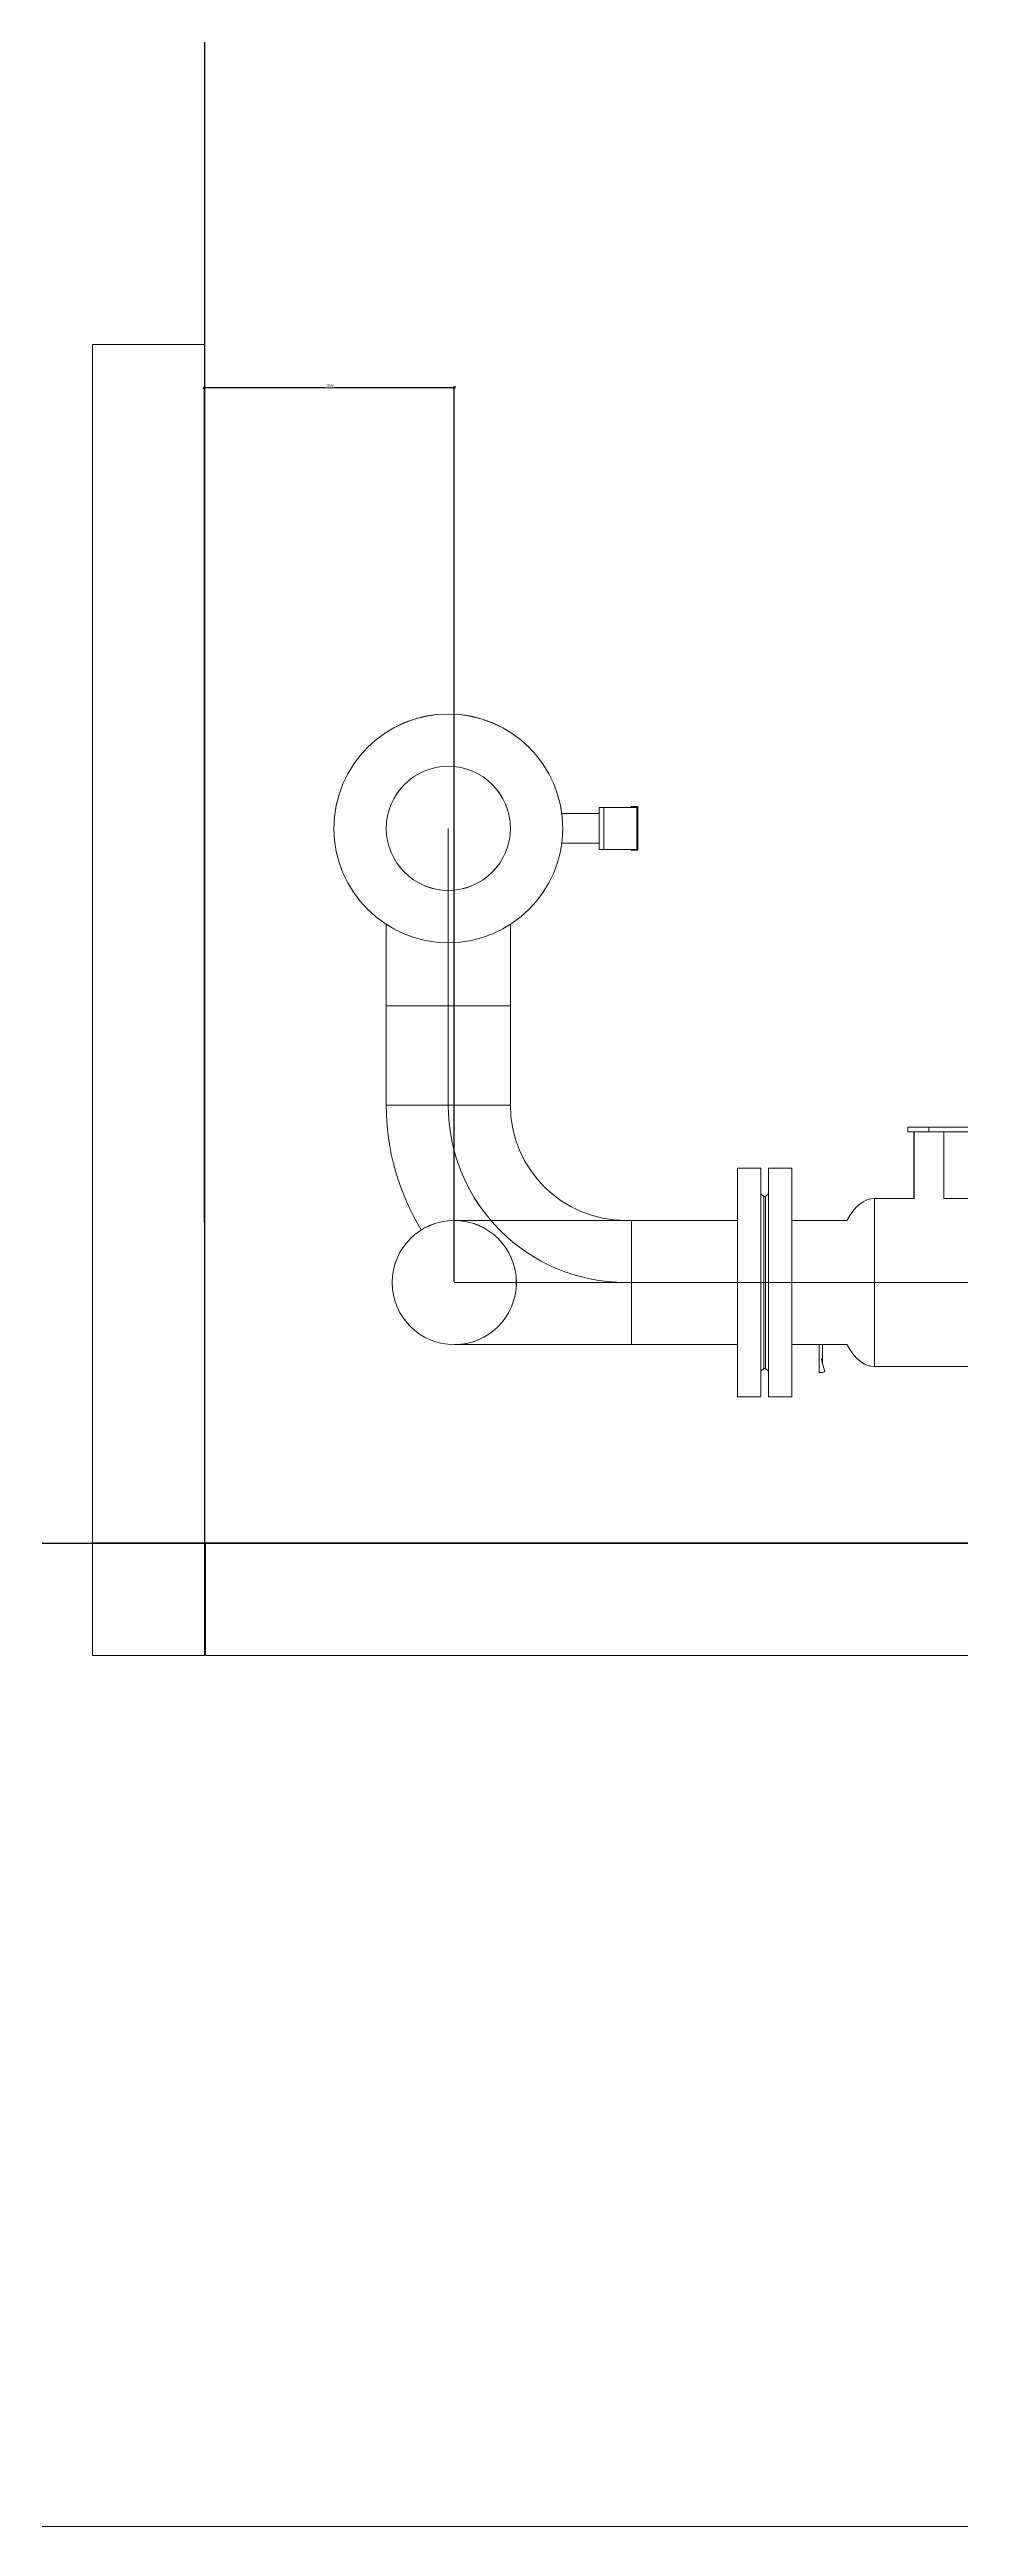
# Model space of a CAD drawing. Header units: millimetres. Extents: x -8689834 to 9419935, y 0 to 233063.
# Drawn here: x -421878 to -420902, y 214371 to 217024 of the extents above; entities that cross this region are included whole.
import ezdxf

# ---------------------------------------------------------------- set-up
doc = ezdxf.new("R2010")
doc.units = ezdxf.units.MM
doc.header["$MEASUREMENT"] = 0
doc.layers.get('0').update_dxf_attribs({"color": 250, "lineweight": 9})
doc.layers.add('25. ЗАЛИВКА ЗОН', color=7, linetype='Continuous', lineweight=0, transparency=0.2)
for name, color, linetype, lineweight in [('2D.ПроекцииПлан. Цвет-Ошибка', 5, 'ByLayer', 35), ('2D.ПроекцииПлан.Перекрытие', 7, 'ByLayer', 0), ('2D.ПроекцииПлан.Стена', 7, 'ByLayer', 0), ('2D.ПроекцииПлан.Т2 Цвет-5', 5, 'ByLayer', 50), ('ViewportFrames', 5, 'Continuous', 0), ('Координатные сетки', 7, 'Continuous', 0), ('Осевые', 7, 'ByLayer', 0), ('Размеры координатных сеток', 7, 'Continuous', 0)]:
    doc.layers.add(name, color=color, linetype=linetype, lineweight=lineweight)
doc.styles.add('МОЭК-Проект', font='', dxfattribs={"oblique": 15})
doc.styles.get('МОЭК-Проект').set_extended_font_data('GOST_type_A')
doc.dimstyles.new('МОЭК', dxfattribs={"dimtxt": 2.5, "dimasz": 2.5, "dimexe": 1.5, "dimexo": 0.625, "dimgap": 1, "dimtad": 1, "dimdec": 0, "dimlfac": 50, "dimtxsty": 'МОЭК-Проект', "dimblk": 'OBLIQUE', "dimblk1": 'OBLIQUE', "dimblk2": 'OBLIQUE', "dimcen": 2.5, "dimdle": 1.5, "dimadec": 0, "dimazin": 2, "dimtfac": 0.75, "dimtdec": 4, "dimtmove": 1, "dimatfit": 3, "dimldrblk": 'NONE', "dimfxl": 1, "dimtfill": 1, "dimtolj": 1, "dimarcsym": 1})

# ---------------------------------------------------------------- blocks, each defined once
blk = doc.blocks.new('PROJECTION_BLOCK_{a42312d8-f559-4e35-8dae-69b6c1b1bf92}')
at = {"layer": '2D.ПроекцииПлан. Цвет-Ошибка', "color": 0, "lineweight": -2}
for p, q in [((-0.058, 0.3), (-0.058, -0.02)), ((-0.019, 0.005), (0.058, -0.285)), ((0.012, 0.3), (0.012, -0.111)), ((-0.058, -0.02), (-0.058, -0.3))]:
    blk.add_line(p, q, dxfattribs=at)
blk.add_arc((-0.058, 0.15), 0.45, 270, 285, dxfattribs=at)
blk = doc.blocks.new('PROJECTION_BLOCK_{9cedbfc0-e2fd-441e-b560-9b121c1ea361}')
at = {"layer": '2D.ПроекцииПлан. Цвет-Ошибка', "color": 0, "lineweight": -2}
blk.add_line((-2.565, 1.336), (0.095, 1.336), dxfattribs=at)
at = {"layer": '2D.ПроекцииПлан. Цвет-Ошибка', "color": 0, "lineweight": -2, "extrusion": (0, 0, -1)}
for radius, start in [(5.13, 328.5994), (2.47, 270)]:
    blk.add_arc((-2.565, 1.336), radius, start, 0, dxfattribs=at)
blk = doc.blocks.new('PROJECTION_BLOCK_{4f5c09f7-8a52-4678-8f50-ee5abc252b59}')
at = {"layer": '2D.ПроекцииПлан.Т2 Цвет-5', "color": 0, "lineweight": -2}
blk.add_circle((0, 0), 1.33, dxfattribs=at)
blk = doc.blocks.new('PROJECTION_BLOCK_{569c2783-c20c-4c3d-b0a6-47a89a2d43f1}')
at = {"layer": '2D.ПроекцииПлан.Т2 Цвет-5', "color": 0, "lineweight": -2}
for p, q in [((1.9, 1.33), (-1.9, 1.33)), ((1.9, 0), (1.9, 1.33)), ((1.9, -1.33), (1.9, 0)), ((1.9, -1.33), (-1.9, -1.33))]:
    blk.add_line(p, q, dxfattribs=at)
blk = doc.blocks.new('PROJECTION_BLOCK_{d19c6b40-3070-4a7c-af12-97c872a595da}')
at = {"layer": '2D.ПроекцииПлан. Цвет-Ошибка', "color": 0, "lineweight": -2}
for p, q in [((-1.33, 0.871), (-1.33, -0.871)), ((1.33, 0.871), (1.33, -0.871)), ((0, -0.871), (-1.33, -0.871)), ((1.33, -0.871), (0, -0.871))]:
    blk.add_line(p, q, dxfattribs=at)
blk = doc.blocks.new('PROJECTION_BLOCK_{c0e10ca0-8982-409f-86a9-b3d88c766a8e}')
at = {"layer": '2D.ПроекцииПлан. Цвет-Ошибка', "color": 0, "lineweight": -2}
for p, q in [((-1.33, 1.065), (1.33, 1.065)), ((-1.33, -1.065), (-1.33, 1.065)), ((1.33, -1.065), (1.33, 1.065)), ((-1.33, -1.065), (1.33, -1.065))]:
    blk.add_line(p, q, dxfattribs=at)
blk = doc.blocks.new('PROJECTION_BLOCK_{2524e0cd-5439-4f7e-90fb-002f25a5c2d8}')
at = {"layer": '2D.ПроекцииПлан. Цвет-Ошибка', "color": 0, "lineweight": -2}
for p, q in [((1.624, 0.32), (2.425, 0.32)), ((2.425, 0.45), (2.525, 0.45)), ((2.425, 0.45), (2.425, -0.45)), ((2.425, 0.45), (2.525, 0.45)), ((2.525, 0.45), (3.235, 0.45)), ((2.525, 0.45), (2.525, -0.45)), ((3.115, 0.47), (3.115, 0.45)), ((3.115, 0.47), (3.255, 0.47)), ((3.235, 0.45), (3.235, -0.45)), ((3.255, 0.47), (3.255, -0.47)), ((1.624, -0.32), (2.425, -0.32)), ((2.525, -0.45), (2.425, -0.45)), ((2.425, -0.45), (2.525, -0.45)), ((2.525, -0.45), (3.235, -0.45)), ((3.115, -0.45), (3.115, -0.47)), ((3.115, -0.47), (3.255, -0.47))]:
    blk.add_line(p, q, dxfattribs=at)
blk.add_circle((-0.805, 0), 2.45, dxfattribs=at)
blk = doc.blocks.new('PROJECTION_BLOCK_{65303d90-2c96-4c68-baa7-1b48ed7ad57f}')
at = {"layer": '2D.ПроекцииПлан.Т2 Цвет-5', "color": 0, "lineweight": -2}
for p, q in [((-2.335, 2.525), (-1.435, 3.235)), ((-1.435, 3.235), (5.5, 3.235)), ((5.5, 3.255), (7.3, 3.255)), ((5.5, 3.115), (5.5, 3.255)), ((7.3, 3.115), (7.3, 3.255)), ((-2.3, 2.425), (-1.4, 3.135)), ((-1.4, 3.135), (5.5, 3.135)), ((5.5, 3.115), (7.3, 3.115)), ((-3.65, 2.525), (-3.2, 2.525)), ((-3.65, 2.425), (-3.65, 2.525)), ((-3.65, 2.425), (-3.2, 2.425)), ((-3.52, 0.995), (-3.52, 2.425)), ((-3.2, 2.525), (-2.335, 2.525)), ((-3.2, 2.525), (-3.2, 2.425)), ((-3.2, 2.425), (-2.3, 2.425)), ((-2.88, 0.995), (-2.88, 2.425)), ((-7.3, 1.645), (-7.3, -3.255)), ((-7.3, 1.645), (-6.8, 1.645)), ((-6.8, 1.645), (-6.8, -3.255)), ((-6.64, 1.645), (-6.64, -3.255)), ((-6.64, 1.645), (-6.14, 1.645)), ((-6.14, 1.645), (-6.14, -3.255)), ((-0.26, -0.805), (-0.26, 1.645)), ((0.24, 1.645), (-0.26, 1.645)), ((0.24, -0.805), (0.24, 1.645)), ((0.4, -2.537), (0.4, 1.645)), ((0.9, 1.645), (0.4, 1.645)), ((0.9, -2.537), (0.9, 1.645)), ((-6.8, 1.095), (-6.74, 1.035)), ((-6.64, 1.095), (-6.7, 1.035)), ((0.24, 1.095), (0.3, 1.035)), ((0.4, 1.095), (0.34, 1.035)), ((-6.74, 1.035), (-6.74, -2.645)), ((-6.74, 1.035), (-6.74, -2.645)), ((-6.74, 1.035), (-6.7, 1.035)), ((-6.7, -0.805), (-6.7, 1.035)), ((-6.7, 1.035), (-6.7, -2.645)), ((-4.367, -2.605), (-4.367, 0.995)), ((-4.367, -2.605), (-4.367, 0.995)), ((-3.52, 0.995), (-4.367, 0.995)), ((-2.033, 0.995), (-2.88, 0.995)), ((-2.033, -2.605), (-2.033, 0.995)), ((-2.033, 0.995), (-2.033, -2.605)), ((0.3, 1.035), (0.3, -2.645)), ((0.3, -2.106), (0.3, 1.035)), ((0.34, 1.035), (0.3, 1.035)), ((0.34, -2.106), (0.34, 1.035)), ((0.34, -2.106), (0.34, 1.035)), ((-4.956, 0.525), (-6.14, 0.525)), ((-0.26, 0.525), (-1.444, 0.525)), ((-6.7, -2.645), (-6.7, -0.805)), ((-0.26, -3.255), (-0.26, -0.805)), ((0.24, -3.255), (0.24, -0.805)), ((0.3, -2.645), (0.3, -2.106)), ((0.34, -2.645), (0.34, -2.106)), ((0.34, -2.645), (0.34, -2.106)), ((-6.8, -2.705), (-6.74, -2.645)), ((-6.74, -2.645), (-6.7, -2.645)), ((-6.64, -2.705), (-6.7, -2.645)), ((-4.956, -2.135), (-6.14, -2.135)), ((-2.033, -2.605), (-4.367, -2.605)), ((-0.26, -2.135), (-1.444, -2.135)), ((0.24, -2.705), (0.3, -2.645)), ((0.34, -2.645), (0.3, -2.645)), ((0.4, -2.705), (0.34, -2.645)), ((0.4, -3.255), (0.4, -2.537)), ((0.9, -3.255), (0.9, -2.537)), ((-7.3, -3.255), (-6.8, -3.255)), ((-6.64, -3.255), (-6.14, -3.255)), ((0.24, -3.255), (-0.26, -3.255)), ((0.9, -3.255), (0.4, -3.255))]:
    blk.add_line(p, q, dxfattribs=at)
at = {"layer": '2D.ПроекцииПлан.Т2 Цвет-5', "color": 0, "lineweight": -2, "extrusion": (0, 0, -1)}
for centre, major_axis in [((-4.367, -0.805), (0, -1.8)), ((-2.033, -0.805), (0, 1.8))]:
    blk.add_ellipse(centre, major_axis=major_axis, ratio=0.486111, start_param=2.402216, end_param=3.141593, dxfattribs=at)
at = {"layer": '2D.ПроекцииПлан.Т2 Цвет-5', "color": 0, "lineweight": -2}
for centre, major_axis in [((-2.033, -0.805), (0, -1.8)), ((-4.367, -0.805), (0, 1.8))]:
    blk.add_ellipse(centre, major_axis=major_axis, ratio=0.486111, start_param=2.402216, end_param=3.141593, dxfattribs=at)
blk = doc.blocks.new('PROJECTION_BLOCK_{41697e1c-61df-4757-a1a3-17eaa26ea172}')
at = {"layer": '2D.ПроекцииПлан. Цвет-Ошибка', "color": 0, "lineweight": -2}
blk.add_circle((0, 0), 1.33, dxfattribs=at)
blk = doc.blocks.new('PROJECTION_BLOCK_{349e7997-4f3c-4b3d-b5c5-4195e47a7459}')
at = {"layer": '2D.ПроекцииПлан.Т2 Цвет-5', "color": 0, "lineweight": -2}
for p, q in [((-1.135, -1.33), (-1.135, 1.33)), ((1.135, 1.33), (-1.135, 1.33)), ((1.135, -1.33), (-1.135, -1.33))]:
    blk.add_line(p, q, dxfattribs=at)
blk = doc.blocks.new('PROJECTION_BLOCK_{8c6383b7-348f-45d5-b55c-1f1cec5caa4b}')
at = {"layer": '2D.ПроекцииПлан.Стена', "color": 0, "lineweight": -2}
for p, q in [((1.2, 1.208), (-1.2, 1.208)), ((-1.2, -1.208), (-1.2, 1.208)), ((1.2, -1.208), (1.2, 1.208)), ((1.2, -1.208), (-1.2, -1.208))]:
    blk.add_line(p, q, dxfattribs=at)
blk = doc.blocks.new('PROJECTION_BLOCK_{25533c63-e453-4365-8dfa-2ec454d2823b}')
at = {"layer": '2D.ПроекцииПлан.Стена', "color": 0, "lineweight": -2}
for p, q in [((40.784, 1.2), (-40.784, 1.2)), ((-40.784, 1.2), (-40.784, -1.2)), ((40.784, -1.2), (-40.784, -1.2))]:
    blk.add_line(p, q, dxfattribs=at)
blk = doc.blocks.new('PROJECTION_BLOCK_{584f5b1d-cacf-418f-89a6-7c8397279afe}')
at = {"layer": '2D.ПроекцииПлан.Стена', "color": 0, "lineweight": -2}
for p, q in [((1.2, 12.835), (-1.2, 12.835)), ((-1.2, -12.835), (-1.2, 12.835)), ((1.2, -12.835), (1.2, 12.835)), ((1.2, -12.835), (-1.2, -12.835))]:
    blk.add_line(p, q, dxfattribs=at)
blk = doc.blocks.new('PROJECTION_BLOCK_{8d3e9854-b282-401c-8f6e-8e0ac5b7d451}')
at = {"layer": '2D.ПроекцииПлан.Перекрытие', "color": 0, "lineweight": -2}
for p, q in [((-39.617, 56.882), (-39.617, -56.865)), ((-39.617, -56.865), (39.617, -56.882))]:
    blk.add_line(p, q, dxfattribs=at)
blk = doc.blocks.new('*U1750')
at = {"layer": 'Координатные сетки', "lineweight": 13, "ltscale": 3}
blk.add_line((-68.305, 25.103), (-235.949, 25.103), dxfattribs=at)
at = {"layer": 'Осевые', "lineweight": 13}
for p, q in [((-162.726, 55.553), (-162.726, 61.483)), ((-162.599, 51.753), (-103.095, 51.753))]:
    blk.add_line(p, q, dxfattribs=at)
blk.add_arc((-158.926, 55.553), 3.8, 180, 270, dxfattribs=at)
at = {"layer": '2D.ПроекцииПлан. Цвет-Ошибка', "lineweight": 13}
for name, p in [('PROJECTION_BLOCK_{2524e0cd-5439-4f7e-90fb-002f25a5c2d8}', (-161.921, 61.483)), ('PROJECTION_BLOCK_{41697e1c-61df-4757-a1a3-17eaa26ea172}', (-162.726, 61.483)), ('PROJECTION_BLOCK_{d19c6b40-3070-4a7c-af12-97c872a595da}', (-162.726, 58.554)), ('PROJECTION_BLOCK_{c0e10ca0-8982-409f-86a9-b3d88c766a8e}', (-162.726, 56.618)), ('PROJECTION_BLOCK_{9cedbfc0-e2fd-441e-b560-9b121c1ea361}', (-161.491, 54.217)), ('PROJECTION_BLOCK_{a42312d8-f559-4e35-8dae-69b6c1b1bf92}', (-154.721, 50.123))]:
    blk.add_blockref(name, p, dxfattribs=at)
at = {"layer": '2D.ПроекцииПлан.Перекрытие', "lineweight": 13}
blk.add_blockref('PROJECTION_BLOCK_{8d3e9854-b282-401c-8f6e-8e0ac5b7d451}', (-128.334, 103.044), dxfattribs=at)
at = {"layer": '2D.ПроекцииПлан.Стена', "lineweight": 13}
for name, p in [('PROJECTION_BLOCK_{584f5b1d-cacf-418f-89a6-7c8397279afe}', (-169.151, 59.014)), ('PROJECTION_BLOCK_{8c6383b7-348f-45d5-b55c-1f1cec5caa4b}', (-169.151, 44.971)), ('PROJECTION_BLOCK_{25533c63-e453-4365-8dfa-2ec454d2823b}', (-127.147, 44.961))]:
    blk.add_blockref(name, p, dxfattribs=at)
at = {"layer": '2D.ПроекцииПлан.Т2 Цвет-5', "lineweight": 13}
for name, p in [('PROJECTION_BLOCK_{65303d90-2c96-4c68-baa7-1b48ed7ad57f}', (-149.23, 52.558)), ('PROJECTION_BLOCK_{4f5c09f7-8a52-4678-8f50-ee5abc252b59}', (-162.599, 51.753)), ('PROJECTION_BLOCK_{569c2783-c20c-4c3d-b0a6-47a89a2d43f1}', (-160.699, 51.753)), ('PROJECTION_BLOCK_{349e7997-4f3c-4b3d-b5c5-4195e47a7459}', (-157.664, 51.753))]:
    blk.add_blockref(name, p, dxfattribs=at)
blk = doc.blocks.new('_Oblique')
at = {"color": 0, "linetype": 'ByBlock', "lineweight": -2}
blk.add_line((-0.5, -0.5), (0.5, 0.5), dxfattribs=at)
blk = doc.blocks.new('*D1910')
at = {"layer": 'Размеры координатных сеток', "color": 0, "lineweight": -2, "ltscale": 100, "transparency": 16777216}
for p, q in [((-417750.8, 229894.6), (-424653.2, 229894.6)), ((-424651.7, 229896.1), (-424651.7, 215422.3)), ((-417753.9, 215423.8), (-424653.2, 215423.8))]:
    blk.add_line(p, q, dxfattribs=at)
at = {"layer": 'Размеры координатных сеток', "color": 0, "lineweight": -2, "ltscale": 100, "transparency": 16777216, "xscale": 2.5, "yscale": 2.5, "zscale": 2.5}
for p, rotation in [((-424651.7, 229894.6), 90), ((-424651.7, 215423.8), 270)]:
    blk.add_blockref('_Oblique', p, dxfattribs=dict(at, rotation=rotation))
at = {"layer": 'Размеры координатных сеток', "color": 0, "lineweight": 13, "ltscale": 100, "transparency": 16777216, "insert": (-424654, 222659.2), "char_height": 2.5, "attachment_point": 5, "rotation": 90, "style": 'МОЭК-Проект', "bg_fill": 3, "box_fill_scale": 1.25, "bg_fill_color": 256, "bg_fill_true_color": 13158600, "bg_fill_transparency": 0}
blk.add_mtext('\\A1;723542', dxfattribs=at)
blk = doc.blocks.new('_None')
blk = doc.blocks.new('*D1948')
at = {"layer": '25. ЗАЛИВКА ЗОН', "color": 0, "lineweight": -2, "transparency": 16777216}
for p, q in [((-421713.3, 216662), (-421442.7, 216662)), ((-421711.8, 215768.1), (-421711.8, 216663.5)), ((-421444.2, 215704), (-421444.2, 216663.5))]:
    blk.add_line(p, q, dxfattribs=at)
at = {"layer": '25. ЗАЛИВКА ЗОН', "color": 0, "lineweight": -2, "transparency": 16777216, "xscale": 2.5, "yscale": 2.5, "zscale": 2.5, "rotation": 180}
blk.add_blockref('_Oblique', (-421711.8, 216662), dxfattribs=at)
at = {"layer": '25. ЗАЛИВКА ЗОН', "color": 0, "lineweight": -2, "transparency": 16777216, "xscale": 2.5, "yscale": 2.5, "zscale": 2.5}
blk.add_blockref('_Oblique', (-421444.2, 216662), dxfattribs=at)
at = {"layer": '25. ЗАЛИВКА ЗОН', "color": 0, "lineweight": 13, "transparency": 16777216, "insert": (-421578, 216664.3), "char_height": 2.5, "attachment_point": 5, "style": 'МОЭК-Проект', "bg_fill": 3, "box_fill_scale": 1.25, "bg_fill_color": 256, "bg_fill_true_color": 13158600, "bg_fill_transparency": 0}
blk.add_mtext('\\A1;13380', dxfattribs=at)

msp = doc.modelspace()

# ---------------------------------------------------------------- block references
at = {"layer": 'ViewportFrames', "lineweight": 13, "ltscale": 100, "xscale": 50, "yscale": 50, "zscale": 50}
msp.add_blockref('*U1750', (-413314.257, 213115.736), dxfattribs=at)

# ---------------------------------------------------------------- next in the draw order: linework, layer by layer
at = {"layer": '2D.ПроекцииПлан.Перекрытие', "color": 0, "lineweight": -2}
for p, q in [((-421711.791, 221112.042), (-421711.792, 215424.67)), ((-421711.792, 215424.67), (-417750.138, 215423.815))]:
    msp.add_line(p, q, dxfattribs=at)
at = {"layer": 'Координатные сетки', "lineweight": 13, "ltscale": 3}
msp.add_line((-416729.505, 214370.903), (-425111.682, 214370.903), dxfattribs=at)
at = {"layer": 'Осевые', "lineweight": 13}
for p, q in [((-421450.558, 215893.398), (-421450.558, 216189.866)), ((-421444.194, 215703.398), (-418468.985, 215703.398))]:
    msp.add_line(p, q, dxfattribs=at)
msp.add_arc((-421260.558, 215893.398), 190, 180, 270, dxfattribs=at)

# ---------------------------------------------------------------- next in the draw order: block references
at = {"layer": '2D.ПроекцииПлан. Цвет-Ошибка', "lineweight": 13, "xscale": 50, "yscale": 50, "zscale": 50}
for name, p in [('PROJECTION_BLOCK_{2524e0cd-5439-4f7e-90fb-002f25a5c2d8}', (-421410.308, 216189.866)), ('PROJECTION_BLOCK_{41697e1c-61df-4757-a1a3-17eaa26ea172}', (-421450.558, 216189.866)), ('PROJECTION_BLOCK_{d19c6b40-3070-4a7c-af12-97c872a595da}', (-421450.558, 216043.427)), ('PROJECTION_BLOCK_{c0e10ca0-8982-409f-86a9-b3d88c766a8e}', (-421450.558, 215946.632)), ('PROJECTION_BLOCK_{9cedbfc0-e2fd-441e-b560-9b121c1ea361}', (-421388.808, 215826.577)), ('PROJECTION_BLOCK_{a42312d8-f559-4e35-8dae-69b6c1b1bf92}', (-421050.297, 215621.898))]:
    msp.add_blockref(name, p, dxfattribs=at)
at = {"layer": '2D.ПроекцииПлан.Стена', "lineweight": 13, "xscale": 50, "yscale": 50, "zscale": 50}
for name, p in [('PROJECTION_BLOCK_{584f5b1d-cacf-418f-89a6-7c8397279afe}', (-421771.792, 216066.441)), ('PROJECTION_BLOCK_{8c6383b7-348f-45d5-b55c-1f1cec5caa4b}', (-421771.792, 215364.272)), ('PROJECTION_BLOCK_{25533c63-e453-4365-8dfa-2ec454d2823b}', (-419671.59, 215363.793))]:
    msp.add_blockref(name, p, dxfattribs=at)
at = {"layer": '2D.ПроекцииПлан.Т2 Цвет-5', "lineweight": 13, "xscale": 50, "yscale": 50, "zscale": 50}
for name, p in [('PROJECTION_BLOCK_{65303d90-2c96-4c68-baa7-1b48ed7ad57f}', (-420775.744, 215743.648)), ('PROJECTION_BLOCK_{4f5c09f7-8a52-4678-8f50-ee5abc252b59}', (-421444.194, 215703.398)), ('PROJECTION_BLOCK_{569c2783-c20c-4c3d-b0a6-47a89a2d43f1}', (-421349.194, 215703.398)), ('PROJECTION_BLOCK_{349e7997-4f3c-4b3d-b5c5-4195e47a7459}', (-421197.469, 215703.398))]:
    msp.add_blockref(name, p, dxfattribs=at)

# ---------------------------------------------------------------- next in the draw order: dimensions: what is measured, and where the dimension line sits
at = {"layer": 'Размеры координатных сеток', "lineweight": 13, "ltscale": 100}
dim = msp.add_linear_dim(base=(-424651.725, 215423.815), p1=(-417750.138, 229894.646), p2=(-417753.262, 215423.815), angle=90, dimstyle='МОЭК', override={"dimscale": 1, "dimlfac": 50}, dxfattribs=at)
dim.commit()
dim.dimension.update_dxf_attribs({"geometry": '*D1910', "text_midpoint": (-424653.975, 222659.23)})

# ---------------------------------------------------------------- next in the draw order: dimensions: what is measured, and where the dimension line sits
at = {"layer": '25. ЗАЛИВКА ЗОН', "lineweight": 13}
dim = msp.add_linear_dim(base=(-421444.194, 216662.037), p1=(-421711.792, 215767.485), p2=(-421444.194, 215703.398), angle=180, dimstyle='МОЭК', override={"dimrnd": 10}, dxfattribs=at)
dim.commit()
dim.dimension.update_dxf_attribs({"geometry": '*D1948', "text_midpoint": (-421577.993, 216664.287)})

doc.saveas('drawing.dxf')
